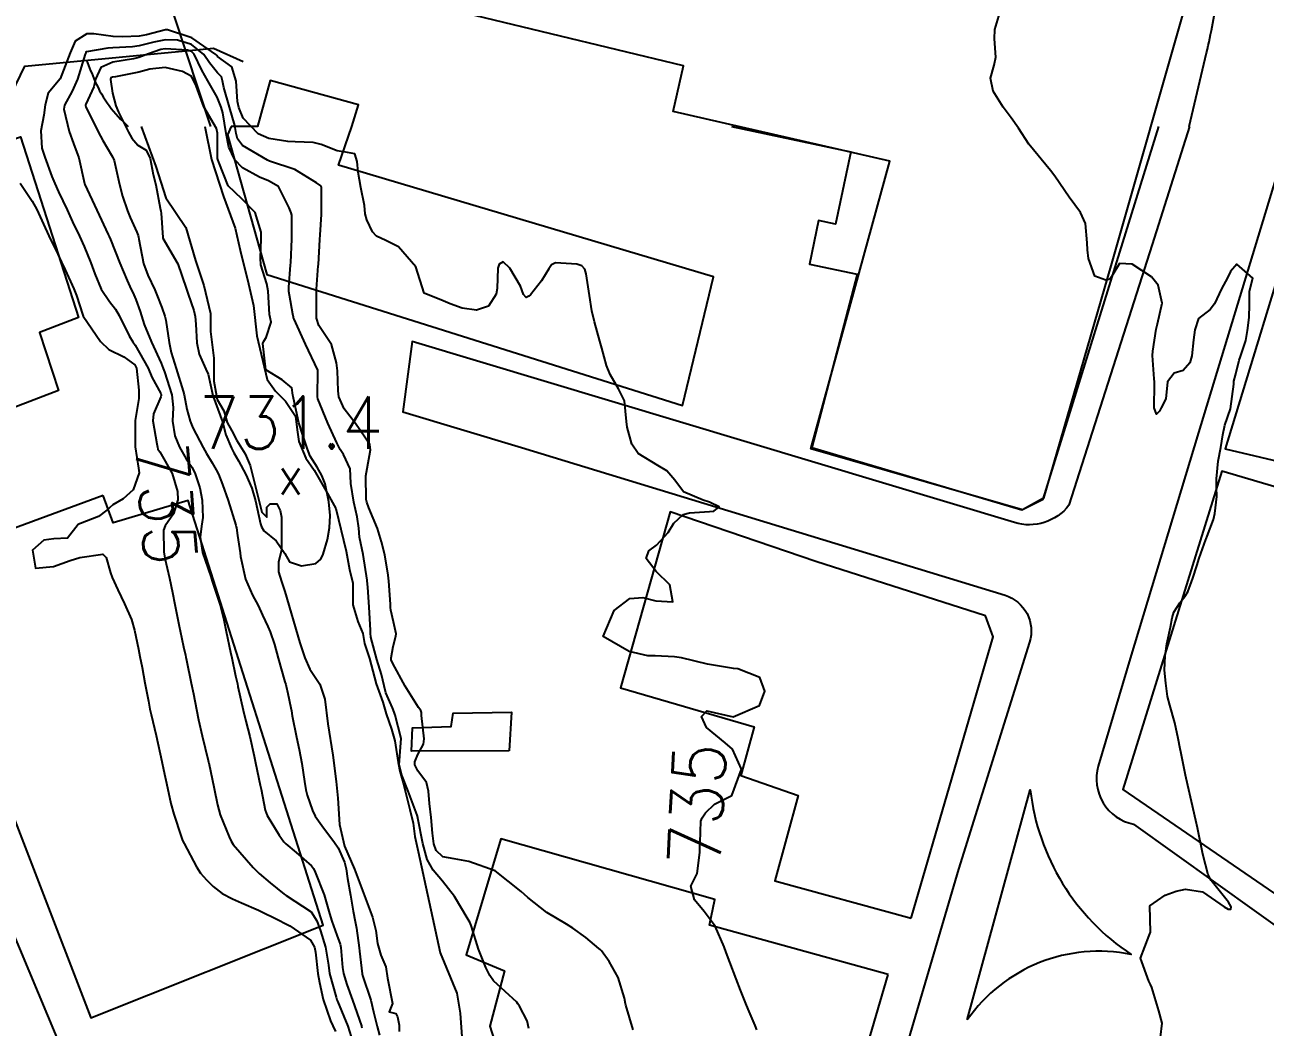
# Model space of a CAD drawing. Header units: metres. Extents: x 318500 to 325275, y 7408834 to 7428799.
# Drawn here: x 320381.1 to 320475.8, y 7410431.2 to 7410507.7 of the extents above; entities that cross this region are included whole.
import ezdxf
from ezdxf.enums import TextEntityAlignment as Align

# ---------------------------------------------------------------- set-up
doc = ezdxf.new("R2010")
doc.units = ezdxf.units.M
doc.header["$MEASUREMENT"] = 0
for name, color, linetype in [('Cotas', 45, 'Continuous'), ('Curvas de Nivel 1m', 11, 'Continuous'), ('Curvas de Nivel 5m', 15, 'Continuous'), ('Edificações', 30, 'Continuous'), ('Hidrografia', 140, 'Continuous'), ('Linha Férrea', 20, 'Continuous'), ('Pontes_Viadutos_Tubos', 190, 'Continuous'), ('Pontos Cotados', 45, 'Continuous'), ('Vias Primárias', 230, 'Continuous')]:
    doc.layers.add(name, color=color, linetype=linetype)
doc.styles.add('Style-STANDARD', font='STANDARD.shx')

# ---------------------------------------------------------------- blocks, each defined once
blk = doc.blocks.new('ELVTXT_48')
at = {"layer": 'Pontos Cotados', "linetype": 'Continuous', "style": 'Style-STANDARD'}
for s, height, p in [('731.4', 4, (0, 4)), ('x', 3, (0, 0))]:
    blk.add_text(s, height=height, dxfattribs=at).set_placement(p, align=Align.MIDDLE_CENTER)

msp = doc.modelspace()

# ---------------------------------------------------------------- linework, layer by layer
at = {"layer": 'Curvas de Nivel 1m', "flags": 128}
for points, elevation in [([(320467.822, 7410430.496), (320467.936, 7410431.559), (320467.691, 7410432.498), (320467.146, 7410434.267), (320467.055, 7410434.508), (320466.914, 7410434.755), (320466.271, 7410436.52), (320466.957, 7410438.249), (320467.053, 7410438.509), (320466.99, 7410440.51), (320468.169, 7410441.326), (320469.007, 7410441.64), (320469.707, 7410441.775), (320471.007, 7410441.574), (320472.668, 7410440.435), (320472.987, 7410440.248), (320473.17, 7410440.244), (320473.202, 7410440.427), (320472.995, 7410440.796), (320471.681, 7410442.45), (320471.456, 7410442.885), (320471.04, 7410444.46), (320470.634, 7410446.464), (320470.515, 7410447.029), (320470.181, 7410448.469), (320469.887, 7410449.697), (320469.716, 7410450.474), (320469.359, 7410452.266), (320469.318, 7410452.478), (320469.162, 7410453.285), (320468.914, 7410454.484), (320468.53, 7410455.827), (320468.353, 7410456.493), (320468.207, 7410457.503), (320468.108, 7410458.497), (320468.164, 7410459.578), (320468.295, 7410460.494), (320468.561, 7410461.779), (320468.706, 7410462.489), (320468.84, 7410462.933), (320469.297, 7410463.635), (320469.67, 7410464.111), (320469.886, 7410464.474), (320470.285, 7410465.511), (320470.588, 7410466.468), (320470.774, 7410467.038), (320471.28, 7410468.461), (320471.3, 7410468.521), (320471.364, 7410468.715), (320471.847, 7410469.99), (320471.961, 7410470.451), (320472.11, 7410471.749), (320472.094, 7410472.45), (320472.078, 7410473.102), (320472.219, 7410474.448), (320472.421, 7410475.48), (320472.572, 7410476.443), (320472.724, 7410477.199), (320473.165, 7410478.435), (320473.4, 7410480.313), (320473.4, 7410480.432), (320473.409, 7410480.545), (320473.529, 7410481.015), (320473.82, 7410482.151), (320473.907, 7410482.425), (320474.32, 7410483.668), (320474.439, 7410484.417), (320474.581, 7410485.406), (320474.603, 7410486.415), (320474.616, 7410487.414), (320474.848, 7410488.412), (320473.646, 7410489.47), (320473.149, 7410488.926), (320472.916, 7410488.441), (320472.47, 7410487.594), (320471.93, 7410486.455), (320471.596, 7410486.017), (320470.72, 7410485.337), (320470.426, 7410484.472), (320470.336, 7410483.705), (320470.193, 7410482.474), (320470.054, 7410481.963), (320469.533, 7410481.355), (320468.865, 7410481.155), (320468.356, 7410480.497), (320468.221, 7410479.213), (320467.871, 7410478.504), (320467.739, 7410478.264), (320467.493, 7410478.042), (320467.32, 7410478.513), (320467.359, 7410480.353), (320467.348, 7410480.513), (320467.316, 7410480.721), (320467.196, 7410482.515), (320467.23, 7410482.84), (320467.48, 7410484.512), (320467.584, 7410484.932), (320467.936, 7410486.505), (320467.621, 7410487.887), (320467.125, 7410488.518), (320465.644, 7410489.475), (320464.672, 7410489.523), (320464.101, 7410488.555), (320463.864, 7410488.32), (320463.625, 7410488.249), (320462.797, 7410488.572), (320462.318, 7410489.912), (320462.242, 7410490.581), (320462.2, 7410491.117), (320462.08, 7410492.584), (320461.693, 7410493.427), (320460.851, 7410494.603), (320459.734, 7410496.193), (320459.404, 7410496.623), (320457.76, 7410498.64), (320456.979, 7410499.853), (320456.423, 7410500.661), (320455.802, 7410501.472), (320455.046, 7410502.682), (320454.83, 7410503.685), (320455.125, 7410504.681), (320455.241, 7410505.287), (320455.14, 7410506.681), (320455.164, 7410507.398), (320455.552, 7410508.675)], 736), ([(320427.557, 7410431.033), (320427.002, 7410432.915), (320426.972, 7410433.039), (320426.886, 7410433.456), (320426.405, 7410435.048), (320425.714, 7410436.272), (320425.144, 7410437.067), (320425.046, 7410437.173), (320424.942, 7410437.259), (320423.953, 7410438.088), (320422.957, 7410438.811), (320422.461, 7410439.105), (320420.973, 7410440.004), (320419.516, 7410441.142), (320418.997, 7410441.596), (320417.02, 7410443.18), (320415.027, 7410443.881), (320413.899, 7410444.087), (320413.03, 7410444.254), (320412.518, 7410444.721), (320412.343, 7410445.24), (320412.243, 7410446.051), (320412.133, 7410447.244), (320412.006, 7410448.327), (320411.932, 7410449.248), (320411.779, 7410449.922), (320411.116, 7410450.821), (320410.883, 7410451.262), (320410.883, 7410451.503), (320411.132, 7410452.055), (320411.559, 7410452.839), (320411.612, 7410453.253), (320411.405, 7410455.028), (320411.392, 7410455.257), (320411.345, 7410455.421), (320411.184, 7410455.64), (320410.162, 7410457.27), (320409.226, 7410458.992), (320409.099, 7410459.282), (320409.076, 7410459.439), (320409.245, 7410460.289), (320409.451, 7410461.084), (320409.457, 7410461.278), (320409.269, 7410462.177), (320409.073, 7410463.078), (320409.048, 7410463.283), (320409.032, 7410463.535), (320408.903, 7410465.286), (320408.854, 7410465.75), (320408.6, 7410467.291), (320408.356, 7410468.301), (320408.033, 7410469.3), (320407.383, 7410470.873), (320407.229, 7410471.312), (320407.188, 7410471.518), (320407.165, 7410473.314), (320407.436, 7410474.875), (320407.52, 7410475.309), (320407.446, 7410475.727), (320406.369, 7410477.327), (320405.487, 7410478.442), (320405.088, 7410479.344), (320405.037, 7410479.813), (320404.993, 7410481.345), (320404.92, 7410481.955), (320404.526, 7410483.35), (320403.571, 7410484.793), (320403.378, 7410485.363), (320403.392, 7410487.157), (320403.394, 7410487.363), (320403.399, 7410487.567), (320403.524, 7410489.362), (320403.528, 7410489.465), (320403.638, 7410491.36), (320403.664, 7410491.732), (320403.761, 7410493.277), (320403.767, 7410493.359), (320403.776, 7410495.293), (320403.763, 7410495.359), (320403.711, 7410495.449), (320403.392, 7410495.687), (320401.73, 7410496.694), (320399.804, 7410497.354), (320399.739, 7410497.377), (320399.644, 7410497.421), (320397.751, 7410498.535), (320397.359, 7410499.049), (320397.265, 7410499.447), (320397.15, 7410500.069), (320396.758, 7410501.455), (320396.312, 7410502.963), (320396.223, 7410503.464), (320396.128, 7410503.77), (320395.826, 7410504.088), (320395.214, 7410504.86), (320394.777, 7410505.486), (320393.851, 7410506.241), (320392.786, 7410506.581), (320391.856, 7410506.598), (320390.96, 7410506.427), (320389.849, 7410506.143), (320389.338, 7410506.068), (320387.846, 7410505.997), (320387.461, 7410505.969), (320385.841, 7410505.684), (320385.79, 7410505.651), (320385.768, 7410505.601), (320385.74, 7410505.502), (320385.137, 7410503.61), (320384.727, 7410502.696), (320384.148, 7410501.625), (320384.094, 7410501.316), (320384.498, 7410499.619), (320384.83, 7410498.693), (320385.243, 7410497.607), (320385.683, 7410495.628), (320385.689, 7410495.6), (320385.709, 7410495.556), (320386.632, 7410493.59), (320387.488, 7410491.756), (320387.571, 7410491.581), (320387.657, 7410491.368), (320388.365, 7410489.569), (320388.935, 7410488.235), (320389.238, 7410487.555), (320389.36, 7410487.316), (320389.592, 7410486.783), (320389.919, 7410485.88), (320390.027, 7410485.543), (320390.245, 7410484.865), (320390.785, 7410483.531), (320391.526, 7410481.92), (320391.685, 7410481.518), (320391.777, 7410481.258), (320392.342, 7410479.512), (320392.45, 7410478.545), (320392.389, 7410477.511), (320392.578, 7410476.384), (320392.925, 7410475.505), (320393.431, 7410474.628), (320393.887, 7410473.955), (320394.125, 7410473.489), (320394.472, 7410472.416), (320394.657, 7410471.481), (320394.712, 7410470.137), (320394.619, 7410469.481), (320394.515, 7410468.646), (320394.694, 7410467.48), (320395.312, 7410465.635), (320395.369, 7410465.469), (320395.405, 7410465.372), (320396.036, 7410463.459), (320396.286, 7410462.47), (320396.491, 7410461.452), (320396.825, 7410459.858), (320396.916, 7410459.445), (320397.209, 7410458.052), (320397.346, 7410457.439), (320397.39, 7410457.246), (320397.793, 7410455.434), (320398.002, 7410454.591), (320398.298, 7410453.429), (320398.629, 7410451.924), (320398.731, 7410451.424), (320399.095, 7410449.726), (320399.155, 7410449.419), (320399.464, 7410447.804), (320399.619, 7410447.412), (320400.537, 7410445.908), (320400.893, 7410445.392), (320401.038, 7410445.237), (320401.828, 7410444.578), (320403.013, 7410443.553), (320403.152, 7410443.359), (320403.295, 7410443.069), (320403.985, 7410441.35), (320404.389, 7410439.926), (320404.569, 7410439.344), (320404.944, 7410438.282), (320405.188, 7410437.59), (320405.236, 7410437.335), (320405.379, 7410435.795), (320405.454, 7410435.332), (320405.711, 7410434.515), (320406.144, 7410433.321), (320406.817, 7410431.344), (320406.827, 7410431.31), (320406.834, 7410431.294), (320406.849, 7410431.205)], 734), ([(320419.603, 7410431.139), (320419.46, 7410431.735), (320418.877, 7410432.857), (320418.763, 7410433.036), (320418.667, 7410433.153), (320416.904, 7410434.783), (320416.605, 7410435.183), (320416.307, 7410435.799), (320415.756, 7410437.192), (320415.223, 7410438.932), (320415.104, 7410439.199), (320414.964, 7410439.453), (320413.916, 7410441.216), (320413.008, 7410442.401), (320412.302, 7410443.241), (320411.827, 7410444.047), (320411.494, 7410445.253), (320411.128, 7410447.2), (320411.117, 7410447.259), (320411.073, 7410447.437), (320410.392, 7410449.267), (320409.897, 7410450.488), (320409.703, 7410451.274), (320409.806, 7410452.607), (320409.847, 7410453.273), (320409.402, 7410455.052), (320409.326, 7410455.279), (320409.183, 7410455.616), (320408.674, 7410456.767), (320408.549, 7410457.29), (320408.345, 7410458.161), (320407.982, 7410459.299), (320407.537, 7410461.024), (320407.506, 7410461.306), (320407.498, 7410461.542), (320407.398, 7410463.308), (320407.303, 7410464.832), (320407.262, 7410465.311), (320407.257, 7410465.364), (320406.947, 7410467.316), (320406.674, 7410468.641), (320406.607, 7410469.321), (320406.492, 7410470.205), (320406.236, 7410471.327), (320405.999, 7410472.743), (320405.991, 7410473.331), (320405.962, 7410473.869), (320405.436, 7410474.947), (320405.196, 7410475.342), (320404.938, 7410475.854), (320404.245, 7410477.352), (320403.498, 7410479.214), (320403.472, 7410479.36), (320403.5, 7410481.341), (320403.498, 7410481.36), (320403.484, 7410481.397), (320402.549, 7410483.375), (320401.673, 7410485.295), (320401.636, 7410485.389), (320401.628, 7410485.437), (320401.583, 7410485.664), (320401.316, 7410487.113), (320401.278, 7410487.395), (320401.267, 7410487.733), (320401.408, 7410489.393), (320401.423, 7410489.603), (320401.492, 7410491.393), (320401.497, 7410493.211), (320401.452, 7410493.393), (320401.304, 7410493.777), (320400.495, 7410495.408), (320399.716, 7410495.845), (320399.034, 7410496.113), (320397.731, 7410496.823), (320397.158, 7410497.449), (320396.704, 7410498.41), (320396.501, 7410499.459), (320396.226, 7410501.021), (320396.099, 7410501.465), (320395.801, 7410502.232), (320395.084, 7410503.481), (320394.625, 7410504.285), (320394.062, 7410505.497), (320393.843, 7410505.717), (320393.539, 7410505.809), (320391.846, 7410505.918), (320391.501, 7410505.869), (320390.567, 7410505.539), (320389.837, 7410505.254), (320389.427, 7410505.148), (320387.833, 7410504.9), (320386.937, 7410504.481), (320386.516, 7410503.593), (320386.399, 7410503.007), (320385.791, 7410501.696), (320385.758, 7410501.633), (320385.752, 7410501.601), (320385.788, 7410501.483), (320386.715, 7410499.59), (320387.075, 7410498.908), (320387.742, 7410497.81), (320387.828, 7410497.666), (320387.87, 7410497.578), (320387.932, 7410497.382), (320388.355, 7410495.57), (320388.585, 7410494.679), (320388.948, 7410493.561), (320389.158, 7410493.041), (320389.664, 7410491.914), (320389.77, 7410491.657), (320389.795, 7410491.548), (320389.824, 7410491.381), (320390.188, 7410489.542), (320390.513, 7410488.64), (320391.037, 7410487.528), (320391.206, 7410487.136), (320391.587, 7410486.186), (320391.823, 7410485.518), (320391.891, 7410485.202), (320392.142, 7410483.514), (320392.302, 7410482.749), (320392.67, 7410481.509), (320393.206, 7410479.8), (320393.277, 7410479.502), (320393.484, 7410478.421), (320393.736, 7410477.496), (320393.954, 7410477.001), (320394.738, 7410475.481), (320394.995, 7410475.036), (320395.428, 7410474.314), (320395.741, 7410473.783), (320395.899, 7410473.463), (320396.212, 7410472.654), (320396.633, 7410471.451), (320397.23, 7410469.574), (320397.257, 7410469.442), (320397.269, 7410469.351), (320397.353, 7410468.777), (320397.554, 7410467.438), (320397.592, 7410467.182), (320397.958, 7410465.434), (320398.491, 7410464.229), (320398.932, 7410463.423), (320399.273, 7410462.681), (320399.667, 7410461.817), (320399.859, 7410461.411), (320400.193, 7410460.459), (320400.472, 7410459.401), (320400.981, 7410457.616), (320401.043, 7410457.392), (320401.075, 7410457.268), (320401.193, 7410456.723), (320401.423, 7410455.627), (320401.467, 7410455.386), (320401.54, 7410455.019), (320401.871, 7410453.379), (320402.065, 7410452.447), (320402.268, 7410451.373), (320402.467, 7410450.002), (320402.571, 7410449.368), (320402.676, 7410448.956), (320403.074, 7410447.776), (320403.273, 7410447.358), (320403.783, 7410446.629), (320404.765, 7410445.343), (320405.036, 7410444.924), (320405.534, 7410443.841), (320405.653, 7410443.331), (320405.75, 7410442.588), (320405.973, 7410441.325), (320406.185, 7410440.108), (320406.346, 7410439.319), (320406.447, 7410438.812), (320406.635, 7410437.315), (320406.66, 7410437.038), (320406.88, 7410435.31), (320406.908, 7410435.193), (320407.525, 7410433.3), (320407.745, 7410432.418), (320408.028, 7410431.292), (320408.199, 7410430.645)], 733), ([(320380.77, 7410495.669), (320381.689, 7410494.28), (320382.037, 7410493.655), (320382.544, 7410492.522), (320382.959, 7410491.641), (320383.639, 7410490.241), (320383.929, 7410489.626), (320384.2, 7410489.043), (320384.865, 7410487.611), (320385.071, 7410487.084), (320385.542, 7410485.601), (320385.579, 7410485.509), (320386.896, 7410483.587), (320387.541, 7410482.981), (320388.68, 7410482.415), (320389.524, 7410481.806), (320389.645, 7410481.548), (320389.813, 7410479.855), (320389.838, 7410479.545), (320389.816, 7410479.224), (320389.548, 7410477.549), (320389.542, 7410477.476), (320389.553, 7410475.548), (320389.79, 7410473.919), (320389.853, 7410473.543), (320389.397, 7410472.246), (320388.626, 7410471.561), (320387.841, 7410471.115), (320387.377, 7410470.716), (320386.74, 7410470.216), (320385.361, 7410469.689), (320385.293, 7410469.669), (320385.196, 7410469.602), (320384.393, 7410468.566), (320383.343, 7410468.508), (320382.564, 7410468.419), (320381.715, 7410467.654), (320381.936, 7410466.27), (320383.318, 7410466.399), (320384.588, 7410466.877), (320385.325, 7410467.097), (320387.088, 7410467.343), (320387.325, 7410467.099), (320387.663, 7410465.924), (320387.796, 7410465.573), (320388.228, 7410464.634), (320388.727, 7410463.558), (320389.262, 7410462.374), (320389.494, 7410461.546), (320389.788, 7410460.094), (320389.9, 7410459.54), (320390.068, 7410458.687), (320390.29, 7410457.534), (320390.572, 7410456.136), (320390.678, 7410455.527), (320390.755, 7410455.115), (320391.15, 7410453.52), (320391.575, 7410451.515), (320391.704, 7410450.921), (320392.01, 7410449.511), (320392.278, 7410448.308), (320392.49, 7410447.506), (320393.045, 7410445.801), (320393.163, 7410445.498), (320393.277, 7410445.256), (320394.217, 7410443.482), (320394.536, 7410443.008), (320395, 7410442.481), (320395.507, 7410441.974), (320396.192, 7410441.452), (320396.984, 7410441.041), (320397.664, 7410440.749), (320398.971, 7410440.177), (320400.552, 7410439.396), (320400.957, 7410439.183), (320401.362, 7410438.976), (320402.938, 7410437.898), (320403.232, 7410437.357), (320403.307, 7410436.976), (320403.495, 7410435.354), (320403.604, 7410434.648), (320403.9, 7410433.35), (320404.46, 7410431.74), (320404.627, 7410431.342), (320404.846, 7410430.906)], 736)]:
    msp.add_lwpolyline(points, dxfattribs=dict(at, elevation=elevation))
at = {"layer": 'Curvas de Nivel 1m', "elevation": 732, "flags": 128}
msp.add_lwpolyline([(320394.011, 7410503.497), (320393.946, 7410503.622), (320393.823, 7410503.828), (320393.157, 7410504.176), (320391.83, 7410504.498), (320390.662, 7410504.372), (320389.826, 7410504.135), (320388.037, 7410503.791), (320387.822, 7410503.761), (320387.699, 7410503.704), (320387.656, 7410503.582), (320387.804, 7410502.526), (320388.064, 7410501.576), (320388.28, 7410501.075), (320389.041, 7410499.561), (320389.298, 7410499.099), (320389.75, 7410498.57), (320390.382, 7410498.176), (320390.692, 7410497.536), (320390.932, 7410496.321), (320391.122, 7410495.529), (320391.443, 7410493.765), (320391.503, 7410493.523), (320391.529, 7410493.373), (320391.649, 7410491.52), (320391.659, 7410491.47), (320392.805, 7410489.508), (320393.449, 7410487.655), (320393.49, 7410487.501), (320393.597, 7410487.182), (320394.024, 7410485.933), (320394.117, 7410485.492), (320394.165, 7410484.897), (320394.245, 7410483.49), (320394.419, 7410482.604), (320394.941, 7410481.479), (320395.114, 7410481.074), (320395.48, 7410479.47), (320395.499, 7410479.377), (320396.223, 7410477.459), (320396.46, 7410476.45), (320396.889, 7410475.448), (320397.085, 7410475.094), (320397.43, 7410474.47), (320398.004, 7410473.434), (320398.443, 7410472.391), (320398.737, 7410471.427), (320399.111, 7410469.675), (320399.18, 7410469.422), (320399.357, 7410469.12), (320400.317, 7410468.373), (320400.96, 7410467.396), (320401.331, 7410466.764), (320402.233, 7410466.469), (320403.329, 7410466.63), (320403.722, 7410466.968), (320403.888, 7410467.355), (320404.224, 7410468.478), (320404.376, 7410469.35), (320404.42, 7410470.304), (320404.327, 7410471.351), (320404.04, 7410472.724), (320403.804, 7410473.356), (320403.426, 7410473.99), (320402.904, 7410474.838), (320402.707, 7410475.371), (320402.324, 7410476.51), (320402.049, 7410477.381), (320401.634, 7410479.251), (320401.607, 7410479.388), (320401.59, 7410479.477), (320401.507, 7410480.042), (320400.76, 7410480.649), (320399.52, 7410481.42), (320399.296, 7410483.423), (320399.363, 7410483.612), (320399.557, 7410483.893), (320399.938, 7410485.051), (320399.854, 7410485.416), (320399.805, 7410485.64), (320399.701, 7410487.418), (320399.608, 7410487.975), (320399.146, 7410489.425), (320399.113, 7410489.95), (320399.168, 7410491.425), (320399.161, 7410491.929), (320398.698, 7410493.43), (320397.695, 7410494.457), (320396.635, 7410495.456), (320395.943, 7410497.261), (320395.844, 7410497.468), (320395.826, 7410497.554), (320395.835, 7410499.469), (320395.765, 7410499.833), (320394.797, 7410501.485), (320394.21, 7410503.098)], close=True, dxfattribs=at)
at = {"layer": 'Curvas de Nivel 5m', "elevation": 735, "flags": 128}
msp.add_lwpolyline([(320437.005, 7410431.052), (320436.865, 7410431.387), (320436.407, 7410432.449), (320436.214, 7410432.92), (320435.741, 7410434.084), (320435.41, 7410434.933), (320434.929, 7410436.196), (320434.661, 7410436.943), (320434.513, 7410437.376), (320433.83, 7410438.951), (320432.977, 7410440.086), (320432.24, 7410440.971), (320431.972, 7410442.009), (320432.448, 7410442.969), (320432.645, 7410444.575), (320432.654, 7410444.966), (320432.675, 7410445.336), (320432.734, 7410446.965), (320432.823, 7410447.214), (320433.08, 7410447.599), (320433.775, 7410448.268), (320435.1, 7410448.94), (320435.824, 7410450.929), (320435.143, 7410452.456), (320434.589, 7410452.946), (320433.167, 7410454.113), (320432.768, 7410454.966), (320433.184, 7410455.398), (320435.18, 7410454.94), (320437.189, 7410455.799), (320437.611, 7410456.904), (320437.215, 7410457.937), (320435.558, 7410458.602), (320435.225, 7410458.617), (320433.23, 7410458.96), (320431.237, 7410459.435), (320430.717, 7410459.519), (320429.239, 7410459.591), (320428.668, 7410459.596), (320427.243, 7410459.912), (320425.26, 7410461.07), (320426.118, 7410463.057), (320427.294, 7410463.952), (320428.291, 7410464.034), (320429.292, 7410463.792), (320430.591, 7410463.7), (320430.36, 7410465.004), (320429.325, 7410466.015), (320428.556, 7410467.028), (320428.763, 7410467.609), (320429.35, 7410468.045), (320430.225, 7410469.007), (320430.66, 7410469.711), (320431.381, 7410470.366), (320431.855, 7410470.511), (320433.385, 7410470.596), (320433.708, 7410470.634), (320434.133, 7410470.953), (320433.395, 7410471.318), (320432.896, 7410471.469), (320431.407, 7410472.112), (320430.747, 7410473), (320430.126, 7410473.709), (320429.431, 7410474.115), (320427.942, 7410475.035), (320427.45, 7410475.732), (320427.108, 7410477.045), (320427.052, 7410477.47), (320426.903, 7410479.049), (320426.428, 7410479.975), (320425.791, 7410481.066), (320425.53, 7410481.76), (320425.169, 7410483.076), (320425.023, 7410483.613), (320424.602, 7410485.085), (320424.409, 7410485.908), (320424.218, 7410487.091), (320423.98, 7410488.739), (320423.865, 7410489.096), (320423.634, 7410489.361), (320423.267, 7410489.472), (320421.637, 7410489.586), (320421.328, 7410489.431), (320421.133, 7410489.127), (320420.553, 7410488.199), (320419.71, 7410487.148), (320419.599, 7410487.051), (320419.386, 7410486.942), (320419.183, 7410487.156), (320418.958, 7410487.812), (320418.156, 7410489.172), (320417.637, 7410489.667), (320417.326, 7410489.491), (320417.238, 7410489.184), (320417.177, 7410487.613), (320417.095, 7410487.185), (320416.507, 7410486.275), (320415.588, 7410485.981), (320414.502, 7410486.129), (320413.592, 7410486.458), (320413.049, 7410486.692), (320411.6, 7410487.26), (320410.973, 7410489.267), (320409.653, 7410490.794), (320408.69, 7410491.295), (320407.976, 7410491.618), (320407.667, 7410491.961), (320407.218, 7410492.859), (320407.112, 7410493.319), (320407.044, 7410493.966), (320406.771, 7410495.324), (320406.559, 7410496.496), (320406.495, 7410497.329), (320406.324, 7410497.909), (320405.747, 7410498.012), (320404.976, 7410498.119), (320403.753, 7410498.614), (320403.139, 7410498.755), (320401.754, 7410498.808), (320401.198, 7410498.841), (320399.757, 7410499.081), (320398.942, 7410499.428), (320397.778, 7410500.632), (320397.448, 7410501.445), (320397.359, 7410501.884), (320397.253, 7410503.449), (320396.917, 7410504.54), (320395.839, 7410505.329), (320395.769, 7410505.4), (320395.703, 7410505.472), (320393.859, 7410506.766), (320392.016, 7410507.37), (320391.868, 7410507.361), (320390.409, 7410506.994), (320389.86, 7410506.892), (320388.601, 7410506.827), (320387.859, 7410506.866), (320386.396, 7410507.061), (320385.862, 7410507.058), (320384.956, 7410506.511), (320384.572, 7410505.619), (320383.82, 7410503.63), (320382.917, 7410502.529), (320382.676, 7410501.647), (320382.581, 7410500.845), (320382.356, 7410499.651), (320382.429, 7410498.332), (320382.644, 7410497.646), (320383.186, 7410496.17), (320383.411, 7410495.634), (320383.701, 7410495.01), (320384.347, 7410493.62), (320384.772, 7410492.715), (320385.291, 7410491.606), (320385.649, 7410490.839), (320386.171, 7410489.595), (320386.459, 7410488.75), (320386.957, 7410487.586), (320387.591, 7410486.643), (320388.047, 7410486.035), (320388.319, 7410485.569), (320389.093, 7410484.021), (320389.374, 7410483.553), (320389.546, 7410483.304), (320390.533, 7410481.535), (320390.83, 7410480.847), (320391.501, 7410479.606), (320391.539, 7410479.52), (320391.542, 7410479.477), (320391.497, 7410479.348), (320390.953, 7410478.053), (320390.907, 7410477.528), (320391.206, 7410475.761), (320391.239, 7410475.523), (320391.283, 7410475.367), (320391.436, 7410475.154), (320392.37, 7410473.511), (320392.78, 7410472.126), (320392.796, 7410471.506), (320392.46, 7410470.423), (320391.834, 7410469.515), (320391.696, 7410469.177), (320391.732, 7410467.516), (320391.805, 7410467.043), (320392.157, 7410465.512), (320392.385, 7410464.418), (320392.572, 7410463.507), (320392.9, 7410461.859), (320392.975, 7410461.503), (320393.238, 7410460.277), (320393.377, 7410459.642), (320393.406, 7410459.497), (320393.457, 7410459.266), (320393.827, 7410457.491), (320393.987, 7410456.69), (320394.228, 7410455.484), (320394.39, 7410454.71), (320394.669, 7410453.477), (320395.122, 7410451.612), (320395.156, 7410451.469), (320395.169, 7410451.42), (320395.585, 7410449.463), (320395.835, 7410448.216), (320396.041, 7410447.455), (320396.709, 7410445.781), (320396.872, 7410445.443), (320397.036, 7410445.181), (320398.544, 7410443.425), (320399.006, 7410442.986), (320399.859, 7410442.267), (320400.917, 7410441.391), (320400.989, 7410441.345), (320401.074, 7410441.303), (320402.97, 7410440.043), (320403.401, 7410439.356), (320403.695, 7410438.607), (320404.08, 7410437.348), (320404.291, 7410435.971), (320404.385, 7410435.345), (320404.883, 7410433.536), (320404.95, 7410433.339), (320404.996, 7410433.221), (320405.775, 7410431.326), (320406.034, 7410430.514)], dxfattribs=at)
at = {"layer": 'Edificações'}
for points in [[(320469.987, 7410510.306), (320464.029, 7410489.365), (320458.87, 7410471.619), (320457.284, 7410470.727), (320441.121, 7410475.382), (320447.144, 7410497.339), (320430.622, 7410501.143), (320431.402, 7410504.611), (320395.951, 7410513.188)], [(320435.074, 7410500), (320444.18, 7410498.06), (320443.002, 7410492.53), (320441.713, 7410492.804), (320441.006, 7410489.483), (320444.65, 7410488.707), (320441.19, 7410475.494), (320457.228, 7410470.739), (320458.859, 7410471.554), (320467.693, 7410500)], [(320495.706, 7410466.836), (320472.484, 7410473.68), (320464.927, 7410449.387), (320490.686, 7410431.74)]]:
    msp.add_lwpolyline(points, dxfattribs=at)
for points in [[(320396.885, 7410500), (320396.59, 7410499.361), (320399.585, 7410488.697), (320431.312, 7410478.7), (320433.685, 7410488.504), (320405.056, 7410497.025), (320406.077, 7410500), (320406.583, 7410501.642), (320399.858, 7410503.488), (320398.883, 7410500)], [(320367.601, 7410473.69), (320361.023, 7410492.392), (320380.785, 7410499.188), (320385.222, 7410485.419), (320382.239, 7410484.256), (320383.684, 7410479.833), (320367.601, 7410473.69)], [(320491.667, 7410490.045), (320478.418, 7410493.957), (320472.753, 7410475.389), (320483.541, 7410472.84), (320486.806, 7410483.638), (320489.555, 7410482.893), (320491.667, 7410490.045)], [(320387.104, 7410471.826), (320376.229, 7410467.821), (320374.956, 7410471.277), (320368.978, 7410468.966), (320375.084, 7410452.946), (320377.755, 7410453.709), (320386.15, 7410431.968), (320403.895, 7410439.024), (320393.591, 7410471.445), (320387.867, 7410469.728)], [(320448.784, 7410439.564), (320455.042, 7410461.028), (320454.449, 7410462.644), (320441.502, 7410466.793), (320430.378, 7410470.578), (320426.597, 7410457.14), (320436.793, 7410454.177), (320435.768, 7410450.46), (320440.144, 7410448.933), (320438.364, 7410442.413), (320448.784, 7410439.564)], [(320418.106, 7410452.338), (320410.643, 7410452.304), (320410.711, 7410454.082), (320413.655, 7410454.185), (320413.826, 7410455.211), (320418.277, 7410455.279), (320418.106, 7410452.338)], [(320447.031, 7410435.263), (320433.376, 7410439.031), (320433.801, 7410440.995), (320417.469, 7410445.621), (320414.812, 7410436.758), (320417.734, 7410435.538), (320416.614, 7410431.322), (320421.024, 7410417.448), (320419.855, 7410417.342), (320425.28, 7410401.758), (320430.487, 7410396.345), (320435.004, 7410394.222), (320447.031, 7410435.263)]]:
    msp.add_lwpolyline(points, close=True, dxfattribs=at)
at = {"layer": 'Hidrografia'}
for points in [[(320395.332, 7410500), (320390.633, 7410514.178), (320387.461, 7410529.819), (320385.197, 7410545.294), (320383.041, 7410559.354), (320377.379, 7410577.131), (320372.567, 7410594.347), (320364.522, 7410608.41, 0.157529), (320358.177, 7410614.188, 0.135588), (320348.824, 7410615.666, -0.108694), (320340.672, 7410616.514, -0.092605), (320329.398, 7410622.745, 0.025342), (320320.34, 7410629.473, 0.040354), (320311.664, 7410634.299, 0.110146), (320303.285, 7410636.063, 0.926219)], [(320385.841, 7410505.053, 0.015733), (320386.479, 7410503.451, 0.112124), (320389.019, 7410500)]]:
    msp.add_lwpolyline(points, format="xyb", dxfattribs=at)
for points in [[(320389.996, 7410500), (320391.131, 7410496.943), (320391.888, 7410494.547), (320393.402, 7410492.277), (320394.159, 7410489.755), (320394.79, 7410487.864), (320395.294, 7410485.72), (320395.294, 7410484.333), (320395.547, 7410482.316), (320395.547, 7410480.55), (320395.799, 7410479.163), (320396.303, 7410478.281), (320396.556, 7410477.398), (320396.934, 7410476.767), (320397.313, 7410476.011), (320397.944, 7410475.002), (320398.322, 7410474.119), (320399.214, 7410470.546), (320399.593, 7410470.168), (320399.593, 7410470.546), (320399.593, 7410470.925), (320399.845, 7410471.177), (320400.35, 7410471.177), (320400.602, 7410470.672), (320400.728, 7410470.168), (320400.728, 7410469.664), (320400.728, 7410468.907), (320400.728, 7410468.151), (320400.728, 7410467.646), (320400.476, 7410466.763), (320400.476, 7410466.007), (320400.728, 7410465.25), (320400.981, 7410464.494), (320402.119, 7410460.578), (320402.497, 7410459.443), (320402.876, 7410458.56), (320403.633, 7410457.425), (320404.011, 7410456.29), (320404.263, 7410454.399), (320404.642, 7410452.003), (320404.894, 7410449.986), (320405.02, 7410448.725), (320405.147, 7410446.707), (320405.525, 7410445.068), (320406.282, 7410443.302), (320406.66, 7410442.294), (320407.291, 7410440.654), (320407.67, 7410439.646), (320407.922, 7410438.637), (320408.048, 7410437.628), (320408.301, 7410436.745), (320408.679, 7410435.863), (320408.805, 7410434.98), (320409.186, 7410433.052), (320408.934, 7410432.421), (320409.438, 7410432.295), (320409.564, 7410432.043), (320409.69, 7410431.413), (320409.69, 7410430.908)], [(320394.87, 7410500), (320395.382, 7410497.472), (320396.28, 7410494.653), (320397.177, 7410492.219), (320397.562, 7410490.553), (320398.202, 7410487.991), (320398.587, 7410486.325), (320398.843, 7410484.019), (320399.612, 7410480.688), (320400.253, 7410479.791), (320401.022, 7410479.022), (320401.792, 7410477.869), (320401.92, 7410476.844), (320402.048, 7410475.947), (320402.561, 7410474.666), (320403.202, 7410473.769), (320404.227, 7410471.976), (320404.868, 7410470.822), (320405.639, 7410467.581), (320405.895, 7410466.172), (320406.152, 7410465.147), (320406.152, 7410463.481), (320406.536, 7410462.2), (320406.921, 7410461.303), (320407.049, 7410460.535), (320407.434, 7410459.381), (320407.946, 7410457.46), (320408.459, 7410456.05), (320408.715, 7410455.153), (320409.1, 7410454), (320409.356, 7410453.103), (320409.613, 7410451.438), (320409.741, 7410450.797), (320409.997, 7410449.9), (320410.51, 7410447.85), (320410.766, 7410446.825), (320410.895, 7410445.8), (320411.151, 7410444.647), (320412.823, 7410436.922), (320414.105, 7410433.847), (320414.362, 7410432.31), (320414.49, 7410430.516)]]:
    msp.add_lwpolyline(points, dxfattribs=at)
at = {"layer": 'Linha Férrea'}
for points in [[(321000, 7409665.789, 0.078197), (320889.691, 7409761.645, 0.016428), (320831.735, 7409795.8, -0.029281), (320758.162, 7409840.189, -0.075107), (320633.213, 7409959.145, -0.038123), (320591.245, 7410019.369), (320569.878, 7410055.984), (320528.944, 7410130.121, 0.044252), (320455.674, 7410238.482), (320423.409, 7410279.545, -0.076357), (320336.109, 7410440.077, -0.029288), (320307.678, 7410537.206, 0.027041), (320278.586, 7410637.586, 0.100983), (320172.348, 7410808.477, 0.013159)], [(321000, 7409672.461, 0.064653), (320912.297, 7409751.466, 0.030753), (320836.249, 7409797.862, -0.016147), (320768.63, 7409837.796, -0.116635), (320583.997, 7410039.771), (320542.786, 7410113.919, 0.026405), (320494.03, 7410193.917, 0.017029), (320443.189, 7410260.7), (320429.493, 7410278.025, -0.097268), (320322.982, 7410493.451), (320310.757, 7410540.446), (320304.231, 7410567.008, 0.019913), (320282.851, 7410638.027, 0.100687), (320180.06, 7410806.177, 0.011092)]]:
    msp.add_lwpolyline(points, format="xyb", dxfattribs=at)
at = {"layer": 'Pontes_Viadutos_Tubos'}
msp.add_lwpolyline([(320380.102, 7410502.493), (320381.124, 7410504.604), (320395.529, 7410505.976), (320397.783, 7410504.955)], dxfattribs=at)
at = {"layer": 'Vias Primárias'}
for points in [[(320496.791, 7410625.506), (320471.733, 7410623.643, 0.203768), (320469.01, 7410622.239, 0.261411), (320468.374, 7410618.765), (320471.257, 7410593.727), (320473.679, 7410572.759), (320475.715, 7410555.777), (320477.836, 7410536.759, -0.000135), (320479.58, 7410521.084, -0.017061), (320480.217, 7410512.767, -0.072611), (320479.495, 7410505.76), (320477.8, 7410500), (320470.701, 7410476.641), (320465.483, 7410459.391), (320463.064, 7410451.18, 0.441245), (320465.753, 7410446.74), (320481.401, 7410435.546), (320500, 7410423.985, 0.3564), (320502.442, 7410424.487), (320506.218, 7410429.124), (320517.062, 7410445.815), (320524.891, 7410458.356), (320532.401, 7410469.453), (320540.707, 7410481.333)], [(320469.992, 7410500), (320471.325, 7410505.616, 0.02431), (320472.169, 7410510.143, 0.071179), (320472.136, 7410515.37, -0.022859), (320470.742, 7410528.888), (320468.93, 7410544.762), (320466.58, 7410567.854), (320464.256, 7410590.575), (320461.618, 7410610.375), (320460.766, 7410617.594, 0.157658), (320459.291, 7410620.806, 0.201547), (320458.009, 7410621.394), (320456.468, 7410621.31), (320429.922, 7410618.789), (320414.5, 7410616.998), (320398.936, 7410615.145), (320386.96, 7410613.993), (320374.26, 7410612.537)], [(320470.024, 7410500), (320467.168, 7410490.975), (320460.817, 7410471.079, -0.309518), (320456.656, 7410469.754), (320410.688, 7410483.573), (320409.965, 7410478.213), (320419.033, 7410475.479), (320455.946, 7410464.208, -0.414566), (320457.817, 7410460.634), (320452.386, 7410443.303), (320444.72, 7410417.176), (320437.417, 7410394.123), (320432.771, 7410376.08), (320426.619, 7410353.048, -0.674335), (320421.915, 7410352.024), (320412.199, 7410366.271), (320404.536, 7410382.396), (320395.966, 7410401.41), (320386.431, 7410423.611), (320377.859, 7410444.066)], [(320453.059, 7410431.796), (320457.868, 7410449.364, 0.221563), (320465.577, 7410436.791, 0.300216), (320453.059, 7410431.796, 2.357797)]]:
    msp.add_lwpolyline(points, format="xyb", dxfattribs=at)

# ---------------------------------------------------------------- block references
at = {"layer": 'Pontos Cotados', "linetype": 'Continuous'}
msp.add_blockref('ELVTXT_48', (320401.42, 7410473.39, 731.42), dxfattribs=at)

# ---------------------------------------------------------------- texts
at = {"layer": 'Cotas', "style": 'Style-STANDARD'}
for rotation, p in [(274.8392, (320391.908, 7410471.202, 735)), (87.0341, (320432.433, 7410448.255, 735))]:
    msp.add_text('735', height=4, rotation=rotation, dxfattribs=at).set_placement(p, align=Align.MIDDLE_CENTER)

doc.saveas('drawing.dxf')
